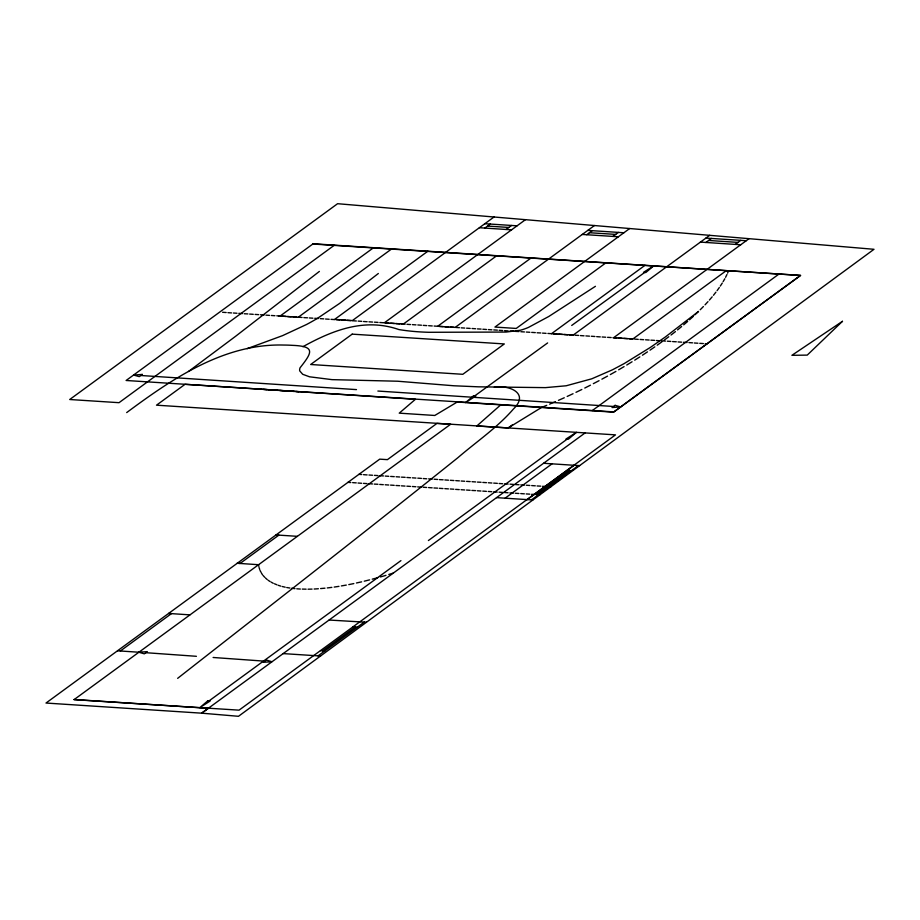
<?xml version="1.0" encoding="UTF-8"?>
<svg xmlns="http://www.w3.org/2000/svg" width="920" height="920" viewBox="0 0 920 920"><rect width="100%" height="100%" fill="white"/><g stroke="black" fill="none" stroke-linecap="round" stroke-linejoin="round"><path stroke-width="1.38" d="M727.582 273.125L728.571 270.756M725.581 277.311L726.949 274.528M723.12 281.635L724.822 278.748M720.314 286.051L722.292 283.072M717.106 290.628L719.302 287.546M715.898 292.169L713.448 295.297M712.172 296.827L709.389 300.058M707.986 301.634L705.03 304.853M703.409 306.532L700.189 309.787M500.767 404.834L476.824 425.983L508.173 427.961L541.512 407.479L546.721 405.341M693.243 316.445L689.529 319.78M694.991 314.766L698.533 311.409L665.286 337.019L650.474 347.346L624.151 363.607L612.478 369.794L591.767 378.81L566.179 385.779L545.445 387.63L478.446 386.825L453.997 385.779L397.681 381.225L332.016 379.638L309.522 376.797L302.703 374.291L299.724 370.898A33.81 10.787 -26.1 0 1 300.058 367.804C312.133 352.486 316.02 346.184 291.973 345.322A226.906 72.369 -26.1 0 0 283.429 345.046C223.962 343.471 172.408 378.66 126.684 412.585M683.686 324.829L687.665 321.448M681.628 326.542L677.545 329.912M378.35 273.493L339.56 303.45L317.641 318.228A72.91 23.253 -26.1 0 1 306.475 324.53L282.612 335.616L247.146 348.668M177.64 678.35C271.193 605.026 365.067 532.093 457.826 457.746C476.445 441.692 497.237 427.697 513.417 409.032C529.862 393.265 509.243 384.813 494.316 387.113M319.378 271.423L235.554 336.317L188.508 371.473M671.025 335.029L675.429 331.625M664.263 340.124L668.794 336.731M484.805 228.114L490.337 224.054M735.298 244.375L740.738 240.361M334.132 245.387L119.025 402.684L69.713 399.51L337.594 203.699L874 249.297L238.487 716.3L201.652 713.172L46 703.041L379.718 459.149L387.435 459.643L436.954 423.407L450.627 424.258L74.083 699.637L239.05 710.159L615.48 434.872L156.504 405.179L185.07 384.296L415.437 399.28L399.245 413.149L434.78 415.472L457.24 402.017L613.513 412.148L800.538 275.425L313.179 243.765L126.109 380.489L613.928 411.907L800.538 275.425L312.719 244.007M373.29 247.905L280.105 316.054L298.275 317.228L391.46 249.078M427.846 251.229L334.627 319.401L352.406 320.551L494.028 216.993M496.869 255.645L403.339 324.058L384.33 322.828L525.469 219.673M434.091 326.036L437.69 326.278L531.162 257.922M594.458 225.526L455.17 327.405L437.69 326.278M629.659 228.528L494.948 327.072L516.223 328.44L605.981 262.798M547.917 333.442L551.517 333.684L644.955 265.351M120.347 650.992L171.453 613.617L168.613 613.444L189.888 614.87M551.517 333.684L573.217 335.087L709.699 235.324M508.173 427.961L512.659 424.683M749.064 238.671L613.582 337.721L632.891 338.962L726.351 270.606M592.376 410.515L778.998 274.033M208.966 700.959L400.924 560.625M428.398 540.534L567.145 439.139M584.947 433.032L201.652 713.172L208.38 708.285L74.048 699.51M505.103 498.18L552.011 463.864M527.16 499.606L574.068 465.301M322.678 650.785L355.269 626.98M536.36 494.592L569.25 470.557M318.044 655.88L364.389 622.023M531.484 499.847L578.462 465.543M506.046 229.482L511.543 225.48M586.707 234.703L592.204 230.69M612.893 236.417L618.401 232.415M474.662 395.945L547.63 342.93M571.711 325.45L644.678 272.446M705.835 242.5L711.424 238.429M260.003 570.434L261.004 572.228M657.213 345.195L661.917 341.815M650.014 350.186L654.81 346.874M647.484 351.865L642.436 355.212M595.424 286.315L548.814 316.468L528.436 327.428A24.23 7.728 -26.1 0 1 520.317 330.257L506.034 332.062L428.95 332.292A435.332 138.851 -26.1 0 1 398.889 329.555C364.929 317.756 333.155 329.935 302.933 346.69M634.696 360.157L639.848 356.879M632.074 361.767L626.75 365.022M624.07 366.62L618.643 369.817M615.905 371.416L610.305 374.589M599.058 380.684L593.342 383.663M607.522 376.119L601.898 379.166M584.764 388.044L590.444 385.181M575.977 392.334L581.831 389.493M567.18 396.44L573.056 393.725M558.452 400.349L564.282 397.762M549.631 404.144L555.507 401.614M388.792 574.459L393.334 573.079M380.385 576.955L385.974 575.356M372.266 579.163L377.671 577.737M364.251 581.187L369.564 579.876M356.442 582.981L361.629 581.854M348.795 584.602L353.832 583.579M341.377 585.925L346.288 585.085M334.19 587.075L338.951 586.351M331.855 587.385L327.278 587.938M324.967 588.179L320.62 588.57M318.377 588.754L314.134 589.03M138.736 652.222L147.315 651.624L144.325 653.832L138.736 652.222L117.53 650.796M312.053 589.099L308.039 589.202M306.118 589.168L302.277 589.087M244.202 313.743L247.882 313.927M278.564 315.962L280.404 316.054L276.793 315.813M303.865 317.618L307.556 317.803M341.826 320.079L345.517 320.275M401.499 323.955L405.179 324.15M439.461 326.428L443.141 326.623M477.422 328.9L481.102 329.084M515.384 331.372L519.064 331.556M537.084 332.775L540.764 332.959M574.988 335.236L578.668 335.432M612.95 337.709L616.63 337.904M650.911 340.181L654.591 340.365M672.612 341.584L676.292 341.78M285.096 390.85L288.788 391.034M379.776 475.743L383.456 475.928M401.476 477.147L405.156 477.33M439.438 479.619L443.118 479.803M477.399 482.091L481.079 482.275M515.361 484.564L519.041 484.748M537.061 485.967L540.741 486.151M374.267 484.092L377.947 484.276M395.979 485.495L399.659 485.691M433.941 487.968L437.621 488.152M471.891 490.44L475.582 490.624M509.852 492.913L513.544 493.097M531.564 494.316L535.245 494.5M300.357 589.053L296.757 588.811M567.065 470.43L571.389 470.683M329.107 620.034L366.424 622.254M589.444 232.725L615.71 234.393M258.796 389.114L261.636 389.298M295.987 391.529L298.77 391.702M358.903 474.352L361.744 474.524M547.952 486.634L550.85 486.818M347.909 482.356L350.808 482.54M537.004 494.649L539.844 494.833M484.828 223.709L517.051 225.814M705.916 238.096L746.246 240.706M487.565 226.078L508.806 227.447M479.389 227.723L511.543 229.827M582.256 234.45L618.401 236.762M140.794 375.498L356.477 389.608M377.867 391.046L613.525 406.479M496.524 497.639L532.898 499.974M297.321 536.325L275.965 534.945L278.863 535.129L240.074 563.454L237.314 563.224M283.153 653.602L320.528 656.018M587.846 230.391L623.898 232.76M708.595 240.465L737.978 242.397M700.419 242.098L740.726 244.766M542.524 333.109L546.077 333.35M543.57 463.277L579.577 465.647M237.233 563.281L258.508 564.707L258.888 566.375M623.841 338.387L627.44 338.629M629.28 338.721L632.891 338.962M634.65 339.112L638.25 339.365M640.09 339.457L643.701 339.698M645.541 339.791L649.14 340.032M656.351 340.515L659.962 340.768M661.802 340.86L665.401 341.101M667.241 341.193L670.852 341.435M678.051 341.929L681.662 342.171M683.502 342.263L687.102 342.504M688.942 342.596L692.553 342.838M694.312 342.987L697.923 343.229M699.763 343.332L703.363 343.574M553.357 333.776L556.968 334.029M558.727 334.178L562.327 334.42M564.167 334.512L567.778 334.753M569.618 334.846L573.217 335.087M580.428 335.581L584.039 335.823M585.879 335.915L589.478 336.156M591.318 336.248L594.929 336.501M596.689 336.651L600.288 336.892M602.129 336.984L605.74 337.226M607.58 337.318L611.179 337.559M618.389 338.054L622 338.296M472.052 328.509L475.651 328.75M482.862 329.233L486.461 329.486M488.313 329.578L491.912 329.82M493.752 329.912L497.363 330.153M499.123 330.303L502.722 330.544M504.562 330.636L508.173 330.889M510.013 330.981L513.613 331.223M520.823 331.706L524.423 331.947M526.274 332.051L529.874 332.292M531.714 332.384L535.313 332.626M396.129 323.564L399.728 323.805M406.939 324.3L410.538 324.541M412.39 324.634L415.989 324.875M417.829 324.967L421.44 325.209M423.2 325.358L426.799 325.611M428.639 325.703L432.25 325.945M444.9 326.772L448.5 327.014M450.351 327.106L453.951 327.347M455.791 327.44L459.402 327.681M461.161 327.83L464.761 328.072M466.601 328.175L470.212 328.417M314.755 318.285L318.366 318.527M320.206 318.619L323.805 318.872M325.577 319.022L329.176 319.263M331.016 319.355L334.627 319.596M336.467 319.688L340.066 319.93M347.277 320.424L350.876 320.666M352.716 320.758L356.327 320.999M358.167 321.091L361.767 321.344M363.538 321.494L367.137 321.735M368.978 321.827L372.588 322.069M374.428 322.161L378.028 322.402M379.868 322.494L383.479 322.747M385.238 322.897L388.838 323.138M390.678 323.23L394.289 323.472M238.832 313.341L242.443 313.593M249.653 314.077L253.253 314.318M255.093 314.41L258.704 314.651M260.544 314.755L264.143 314.997M265.903 315.146L269.514 315.387M271.354 315.479L274.953 315.721M282.244 316.158L285.844 316.399M287.615 316.549L291.214 316.791M293.055 316.882L296.666 317.124M298.505 317.216L302.105 317.469M309.315 317.952L312.915 318.193M222.582 312.282L226.182 312.524M227.941 312.673L231.552 312.915M233.392 313.007L236.992 313.248M279.737 390.459L283.337 390.701M290.547 391.184L294.147 391.425M263.476 389.39L267.076 389.631M268.847 389.781L272.446 390.022M274.286 390.114L277.897 390.367M509.99 484.161L513.59 484.414M520.8 484.897L524.411 485.139M526.251 485.231L529.851 485.472M531.691 485.576L535.302 485.817M542.501 486.3L546.112 486.542M417.806 478.159L421.417 478.4M428.628 478.883L432.228 479.136M434.067 479.228L437.667 479.469M444.877 479.952L448.488 480.194M450.328 480.297L453.928 480.539M455.768 480.631L459.379 480.872M461.138 481.022L464.738 481.263M466.589 481.355L470.189 481.597M472.029 481.7L475.628 481.942M482.839 482.425L486.45 482.666M488.29 482.758L491.889 483.011M493.729 483.103L497.341 483.345M499.1 483.494L502.699 483.736M504.551 483.828L508.15 484.069M363.515 474.674L367.115 474.916M368.954 475.019L372.565 475.26M374.405 475.352L378.005 475.594M385.216 476.077L388.815 476.318M390.666 476.422L394.266 476.663M396.106 476.755L399.705 476.997M406.916 477.48L410.527 477.733M412.367 477.825L415.966 478.066M423.177 478.549L426.776 478.791M526.194 493.925L529.793 494.166M450.271 488.98L453.87 489.221M461.081 489.704L464.692 489.957M466.532 490.049L470.131 490.291M477.342 490.774L480.941 491.015M482.793 491.119L486.392 491.36M488.232 491.452L491.832 491.694M493.603 491.843L497.202 492.085M499.042 492.177L502.653 492.43M504.493 492.522L508.093 492.763M515.303 493.246L518.903 493.488M520.754 493.58L524.354 493.833M385.158 484.771L388.769 485.012M390.609 485.104L394.209 485.346M401.419 485.841L405.018 486.082M406.87 486.174L410.469 486.416M412.309 486.507L415.909 486.749M417.68 486.898L421.279 487.14M423.119 487.243L426.73 487.485M428.57 487.577L432.17 487.818M439.38 488.301L442.98 488.554M444.831 488.647L448.431 488.888M455.641 489.371L459.241 489.612M352.647 482.632L356.247 482.873M358.018 483.023L361.617 483.276M363.457 483.368L367.057 483.609M368.909 483.701L372.508 483.943M379.718 484.426L383.318 484.679M353.073 626.853L357.316 627.153M320.493 650.67L324.737 650.957M145.832 652.694L196.408 656.305M213.118 657.478L264.868 661.181M705.203 343.666L706.962 343.815M276.908 584.786L274.459 583.763M294.998 588.662L291.628 588.248M289.938 588.041L286.729 587.512M285.2 587.19L282.279 586.511M278.15 585.269L280.83 586.132M271.078 582.084L273.228 583.28M268.053 580.198L269.997 581.497M265.489 578.024L267.133 579.485M263.281 575.69L264.707 577.265M261.43 573.148L262.625 574.885M259.727 569.411L259.026 567.456M842.467 321.322L807.242 355.108L791.901 355.315L842.467 321.322M207.713 700.913L199.835 707.618L210.082 701.051L207.713 700.913M576.346 432.423L568.399 439.185L565.972 439.035L576.346 432.423M473.512 395.841L465.508 402.592L475.801 396.037L473.512 395.841M653.809 265.788L645.806 272.538L643.505 272.343L653.809 265.788M142.278 374.428L139.288 376.625L133.63 375.072L142.278 374.428M352.188 334.144L310.672 364.504L462.806 374.302L504.321 343.942L352.188 334.144M615.101 405.352L612.042 407.548L620.701 406.904L615.101 405.352M266.432 660.054L263.304 662.308L271.883 661.71L266.432 660.054"/></g></svg>
